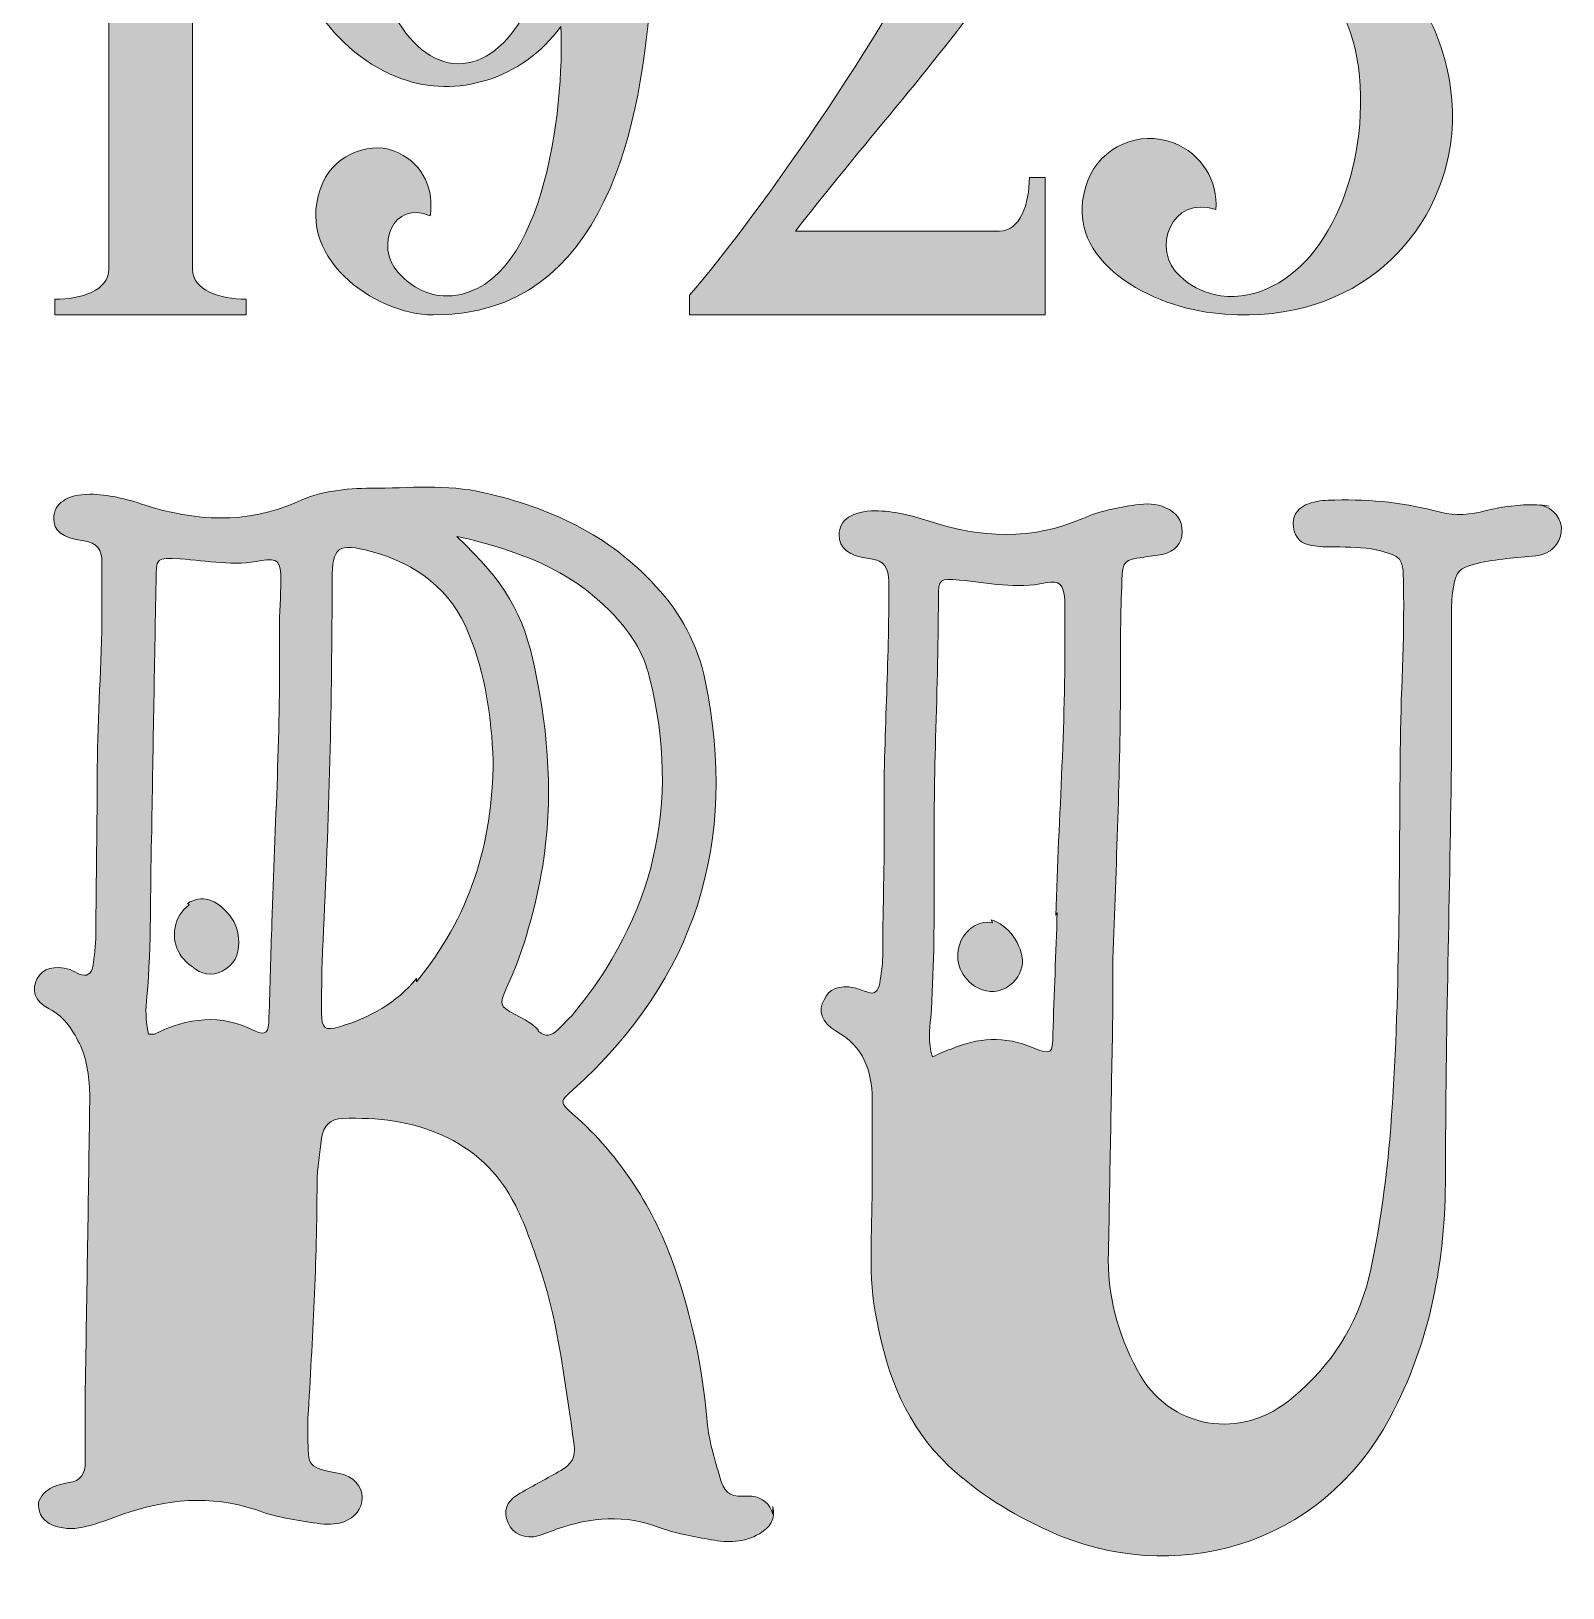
# Model space of a CAD drawing. Header units: inches. Extents: x 51 to 1029, y -812 to -272.
# Drawn here: x 511.6 to 641.7, y -744.2 to -611.8 of the extents above; entities that cross this region are included whole.
import ezdxf

# ---------------------------------------------------------------- set-up
doc = ezdxf.new("R2010")
doc.units = ezdxf.units.IN
doc.header["$MEASUREMENT"] = 0
doc.layers.add('Layer 1', color=7, linetype='Continuous')

# ---------------------------------------------------------------- blocks, each defined once
blk = doc.blocks.new('block 5')
at = {"layer": 'Layer 1', "true_color": 0xd81c2b}
h = blk.add_hatch(color=242, dxfattribs=at)
h.dxf.hatch_style = 2
edge = h.paths.add_edge_path()
edge.add_spline(control_points=[(596.38, -624.27), (596.38, -624.27), (597.71, -624.27), (597.71, -624.27), (597.71, -624.27), (597.71, -635.96), (597.71, -635.96), (597.71, -635.96), (593.86, -635.96), (593.86, -635.96), (593.86, -635.96), (593.84, -635.96), (593.84, -635.96), (593.84, -635.96), (567.49, -635.96), (567.49, -635.96), (567.49, -635.96), (567.49, -634.29), (567.49, -634.29), (573.12, -627.87), (586.05, -609.33), (588.74, -601.75), (589.53, -599.49), (589.91, -597.44), (589.91, -595.6), (589.91, -589.65), (586.36, -585.92), (581.81, -585.59), (577.29, -585.26), (572.14, -588.35), (572.12, -593.25), (572.12, -596.42), (576.29, -598.34), (577.79, -594.9), (579.61, -596.34), (580.47, -598.59), (579.5, -601.07), (578.53, -603.53), (575.25, -605.07), (572.51, -603.94), (565.81, -601.19), (568.19, -592.16), (571.9, -588.18), (579.07, -580.49), (590.44, -581.19), (595.77, -589.8), (597.06, -591.89), (597.71, -594.19), (597.71, -596.68), (597.71, -598.4), (597.39, -600.14), (596.74, -601.91), (596.09, -603.67), (595.05, -605.27), (593.9, -606.87), (588.14, -615.02), (583.25, -620.19), (576.5, -628.83), (576.5, -628.83), (579.74, -628.83), (579.74, -628.83), (579.74, -628.83), (584.82, -628.83), (584.82, -628.83), (584.82, -628.83), (593.83, -628.83), (593.83, -628.83), (595.6, -628.83), (596.38, -626.53), (596.38, -624.27)], knot_values=[0, 0, 0, 0, 1, 1, 1, 2, 2, 2, 3, 3, 3, 4, 4, 4, 5, 5, 5, 6, 6, 6, 7, 7, 7, 8, 8, 8, 9, 9, 9, 10, 10, 10, 11, 11, 11, 12, 12, 12, 13, 13, 13, 14, 14, 14, 15, 15, 15, 16, 16, 16, 17, 17, 17, 18, 18, 18, 19, 19, 19, 20, 20, 20, 21, 21, 21, 22, 22, 22, 23, 23, 23, 23], degree=3, periodic=1)
h = blk.add_hatch(color=242, dxfattribs=at)
h.dxf.hatch_style = 2
edge = h.paths.add_edge_path()
edge.add_spline(control_points=[(632.16, -621.49), (630.91, -629.96), (623.4, -637.14), (611.94, -635.79), (606.19, -635.11), (598.86, -630.97), (601.35, -624.53), (602.47, -621.65), (605.72, -620.22), (608.63, -621.34), (611.03, -622.25), (612.42, -624.6), (612.22, -627.01), (608.42, -625.7), (606.69, -630.44), (609.18, -632.67), (610.07, -633.48), (611.01, -633.97), (612.09, -634.22), (615.15, -634.92), (618.21, -633.35), (620.26, -630.92), (622.49, -628.27), (623.9, -624.62), (624.37, -620.56), (624.86, -616.26), (624.26, -611.56), (622, -608.81), (618.87, -605), (613.31, -604.95), (606.28, -604.95), (606.28, -604.95), (603.31, -604.95), (603.31, -604.95), (603.31, -604.95), (608.44, -584.36), (608.44, -584.36), (608.44, -584.36), (611.43, -584.36), (611.43, -584.36), (611.43, -584.36), (611.43, -584.38), (611.43, -584.38), (611.43, -584.38), (620.12, -584.38), (620.12, -584.38), (620.12, -584.38), (624.94, -584.38), (624.94, -584.38), (626.52, -584.38), (627.31, -583.41), (627.46, -581.65), (627.46, -581.65), (628.81, -581.65), (628.81, -581.65), (628.81, -581.65), (628.81, -587.75), (628.81, -587.75), (628.81, -589.94), (628.04, -591.17), (626.27, -591.17), (620.81, -591.17), (615.28, -591.28), (609.7, -591.28), (609.7, -591.28), (606.92, -602.39), (606.92, -602.39), (606.92, -602.39), (607.14, -602.39), (607.14, -602.39), (615.15, -601.87), (623.12, -602.43), (627.71, -607.07), (631.28, -610.68), (632.9, -616.55), (632.16, -621.49)], knot_values=[0, 0, 0, 0, 1, 1, 1, 2, 2, 2, 3, 3, 3, 4, 4, 4, 5, 5, 5, 6, 6, 6, 7, 7, 7, 8, 8, 8, 9, 9, 9, 10, 10, 10, 11, 11, 11, 12, 12, 12, 13, 13, 13, 14, 14, 14, 15, 15, 15, 16, 16, 16, 17, 17, 17, 18, 18, 18, 19, 19, 19, 20, 20, 20, 21, 21, 21, 22, 22, 22, 23, 23, 23, 24, 24, 24, 25, 25, 25, 25], degree=3, periodic=1)
h = blk.add_hatch(color=242, dxfattribs=at)
h.dxf.hatch_style = 2
edge = h.paths.add_edge_path()
edge.add_spline(control_points=[(529.83, -634.63), (529.83, -634.63), (529.83, -635.95), (529.83, -635.95), (529.83, -635.95), (513.58, -635.95), (513.58, -635.95), (513.58, -635.95), (513.58, -634.63), (513.58, -634.63), (515.84, -634.63), (518.15, -633.86), (518.15, -632.09), (518.15, -632.09), (518.15, -589.15), (518.15, -589.15), (516.75, -589.94), (514.59, -590.36), (513.58, -590.44), (513.58, -590.44), (513.58, -588.58), (513.58, -588.58), (517.08, -587.81), (521.22, -585.59), (523.67, -582.84), (523.67, -582.84), (525.27, -582.84), (525.27, -582.84), (525.27, -600.85), (525.28, -614.07), (525.28, -632.08), (525.28, -633.85), (527.58, -634.63), (529.83, -634.63)], knot_values=[0, 0, 0, 0, 1, 1, 1, 2, 2, 2, 3, 3, 3, 4, 4, 4, 5, 5, 5, 6, 6, 6, 7, 7, 7, 8, 8, 8, 9, 9, 9, 10, 10, 10, 11, 11, 11, 11], degree=3, periodic=1)
h = blk.add_hatch(color=242, dxfattribs=at)
h.dxf.hatch_style = 2
edge = h.paths.add_edge_path()
edge.add_spline(control_points=[(564.22, -608.14), (563.5, -619.45), (560.48, -636.04), (545.71, -635.96), (540.77, -635.93), (533.6, -630.94), (536.35, -624.72), (537.48, -622.17), (540.6, -621.1), (542.78, -622.18), (544.96, -623.25), (545.79, -625.36), (545.46, -627.54), (542.33, -626.13), (540.76, -630.14), (542.72, -632.33), (543.69, -633.39), (545.06, -634.28), (546.56, -634.34), (555.11, -634.65), (556.9, -618.22), (556.57, -611.44), (553.27, -616.01), (547.62, -617.54), (543.07, -615.9), (537.3, -613.79), (533, -607.81), (532.99, -599.48), (532.99, -599.48), (532.99, -599.38), (532.99, -599.38), (532.99, -599.38), (532.99, -599.3), (532.99, -599.3), (532.99, -599.3), (532.99, -599.2), (532.99, -599.2), (532.99, -599.2), (532.99, -599.1), (532.99, -599.1), (533.25, -590.23), (539.98, -582.71), (548.25, -582.8), (548.25, -582.8), (548.29, -582.8), (548.29, -582.8), (548.29, -582.8), (548.29, -582.81), (548.29, -582.81), (561.37, -583.02), (564.89, -597.73), (564.22, -608.14)], knot_values=[0, 0, 0, 0, 1, 1, 1, 2, 2, 2, 3, 3, 3, 4, 4, 4, 5, 5, 5, 6, 6, 6, 7, 7, 7, 8, 8, 8, 9, 9, 9, 10, 10, 10, 11, 11, 11, 12, 12, 12, 13, 13, 13, 14, 14, 14, 15, 15, 15, 16, 16, 16, 17, 17, 17, 17], degree=3, periodic=1)
edge = h.paths.add_edge_path()
edge.add_spline(control_points=[(556, -599.88), (556.08, -591.7), (552.65, -585.03), (548.23, -584.94), (543.82, -584.9), (540.2, -591.48), (540.08, -599.66), (539.98, -607.85), (543.41, -614.53), (547.83, -614.61), (552.25, -614.64), (555.86, -608.06), (556, -599.88)], knot_values=[0, 0, 0, 0, 1, 1, 1, 2, 2, 2, 3, 3, 3, 4, 4, 4, 4], degree=3, periodic=1)
at = {"layer": 'Layer 1', "lineweight": 0}
for points, knots in [([(596.38, -624.27), (596.38, -624.27), (597.71, -624.27), (597.71, -624.27), (597.71, -624.27), (597.71, -635.96), (597.71, -635.96), (597.71, -635.96), (593.86, -635.96), (593.86, -635.96), (593.86, -635.96), (593.84, -635.96), (593.84, -635.96), (593.84, -635.96), (567.49, -635.96), (567.49, -635.96), (567.49, -635.96), (567.49, -634.29), (567.49, -634.29), (573.12, -627.87), (586.05, -609.33), (588.74, -601.75), (589.53, -599.49), (589.91, -597.44), (589.91, -595.6), (589.91, -589.65), (586.36, -585.92), (581.81, -585.59), (577.29, -585.26), (572.14, -588.35), (572.12, -593.25), (572.12, -596.42), (576.29, -598.34), (577.79, -594.9), (579.61, -596.34), (580.47, -598.59), (579.5, -601.07), (578.53, -603.53), (575.25, -605.07), (572.51, -603.94), (565.81, -601.19), (568.19, -592.16), (571.9, -588.18), (579.07, -580.49), (590.44, -581.19), (595.77, -589.8), (597.06, -591.89), (597.71, -594.19), (597.71, -596.68), (597.71, -598.4), (597.39, -600.14), (596.74, -601.91), (596.09, -603.67), (595.05, -605.27), (593.9, -606.87), (588.14, -615.02), (583.25, -620.19), (576.5, -628.83), (576.5, -628.83), (579.74, -628.83), (579.74, -628.83), (579.74, -628.83), (584.82, -628.83), (584.82, -628.83), (584.82, -628.83), (593.83, -628.83), (593.83, -628.83), (595.6, -628.83), (596.38, -626.53), (596.38, -624.27)], [0, 0, 0, 0, 1, 1, 1, 2, 2, 2, 3, 3, 3, 4, 4, 4, 5, 5, 5, 6, 6, 6, 7, 7, 7, 8, 8, 8, 9, 9, 9, 10, 10, 10, 11, 11, 11, 12, 12, 12, 13, 13, 13, 14, 14, 14, 15, 15, 15, 16, 16, 16, 17, 17, 17, 18, 18, 18, 19, 19, 19, 20, 20, 20, 21, 21, 21, 22, 22, 22, 23, 23, 23, 23]), ([(632.16, -621.49), (630.91, -629.96), (623.4, -637.14), (611.94, -635.79), (606.19, -635.11), (598.86, -630.97), (601.35, -624.53), (602.47, -621.65), (605.72, -620.22), (608.63, -621.34), (611.03, -622.25), (612.42, -624.6), (612.22, -627.01), (608.42, -625.7), (606.69, -630.44), (609.18, -632.67), (610.07, -633.48), (611.01, -633.97), (612.09, -634.22), (615.15, -634.92), (618.21, -633.35), (620.26, -630.92), (622.49, -628.27), (623.9, -624.62), (624.37, -620.56), (624.86, -616.26), (624.26, -611.56), (622, -608.81), (618.87, -605), (613.31, -604.95), (606.28, -604.95), (606.28, -604.95), (603.31, -604.95), (603.31, -604.95), (603.31, -604.95), (608.44, -584.36), (608.44, -584.36), (608.44, -584.36), (611.43, -584.36), (611.43, -584.36), (611.43, -584.36), (611.43, -584.38), (611.43, -584.38), (611.43, -584.38), (620.12, -584.38), (620.12, -584.38), (620.12, -584.38), (624.94, -584.38), (624.94, -584.38), (626.52, -584.38), (627.31, -583.41), (627.46, -581.65), (627.46, -581.65), (628.81, -581.65), (628.81, -581.65), (628.81, -581.65), (628.81, -587.75), (628.81, -587.75), (628.81, -589.94), (628.04, -591.17), (626.27, -591.17), (620.81, -591.17), (615.28, -591.28), (609.7, -591.28), (609.7, -591.28), (606.92, -602.39), (606.92, -602.39), (606.92, -602.39), (607.14, -602.39), (607.14, -602.39), (615.15, -601.87), (623.12, -602.43), (627.71, -607.07), (631.28, -610.68), (632.9, -616.55), (632.16, -621.49)], [0, 0, 0, 0, 1, 1, 1, 2, 2, 2, 3, 3, 3, 4, 4, 4, 5, 5, 5, 6, 6, 6, 7, 7, 7, 8, 8, 8, 9, 9, 9, 10, 10, 10, 11, 11, 11, 12, 12, 12, 13, 13, 13, 14, 14, 14, 15, 15, 15, 16, 16, 16, 17, 17, 17, 18, 18, 18, 19, 19, 19, 20, 20, 20, 21, 21, 21, 22, 22, 22, 23, 23, 23, 24, 24, 24, 25, 25, 25, 25]), ([(529.83, -634.63), (529.83, -634.63), (529.83, -635.95), (529.83, -635.95), (529.83, -635.95), (513.58, -635.95), (513.58, -635.95), (513.58, -635.95), (513.58, -634.63), (513.58, -634.63), (515.84, -634.63), (518.15, -633.86), (518.15, -632.09), (518.15, -632.09), (518.15, -589.15), (518.15, -589.15), (516.75, -589.94), (514.59, -590.36), (513.58, -590.44), (513.58, -590.44), (513.58, -588.58), (513.58, -588.58), (517.08, -587.81), (521.22, -585.59), (523.67, -582.84), (523.67, -582.84), (525.27, -582.84), (525.27, -582.84), (525.27, -600.85), (525.28, -614.07), (525.28, -632.08), (525.28, -633.85), (527.58, -634.63), (529.83, -634.63)], [0, 0, 0, 0, 1, 1, 1, 2, 2, 2, 3, 3, 3, 4, 4, 4, 5, 5, 5, 6, 6, 6, 7, 7, 7, 8, 8, 8, 9, 9, 9, 10, 10, 10, 11, 11, 11, 11]), ([(564.22, -608.14), (563.5, -619.45), (560.48, -636.04), (545.71, -635.96), (540.77, -635.93), (533.6, -630.94), (536.35, -624.72), (537.48, -622.17), (540.6, -621.1), (542.78, -622.18), (544.96, -623.25), (545.79, -625.36), (545.46, -627.54), (542.33, -626.13), (540.76, -630.14), (542.72, -632.33), (543.69, -633.39), (545.06, -634.28), (546.56, -634.34), (555.11, -634.65), (556.9, -618.22), (556.57, -611.44), (553.27, -616.01), (547.62, -617.54), (543.07, -615.9), (537.3, -613.79), (533, -607.81), (532.99, -599.48), (532.99, -599.48), (532.99, -599.38), (532.99, -599.38), (532.99, -599.38), (532.99, -599.3), (532.99, -599.3), (532.99, -599.3), (532.99, -599.2), (532.99, -599.2), (532.99, -599.2), (532.99, -599.1), (532.99, -599.1), (533.25, -590.23), (539.98, -582.71), (548.25, -582.8), (548.25, -582.8), (548.29, -582.8), (548.29, -582.8), (548.29, -582.8), (548.29, -582.81), (548.29, -582.81), (561.37, -583.02), (564.89, -597.73), (564.22, -608.14)], [0, 0, 0, 0, 1, 1, 1, 2, 2, 2, 3, 3, 3, 4, 4, 4, 5, 5, 5, 6, 6, 6, 7, 7, 7, 8, 8, 8, 9, 9, 9, 10, 10, 10, 11, 11, 11, 12, 12, 12, 13, 13, 13, 14, 14, 14, 15, 15, 15, 16, 16, 16, 17, 17, 17, 17]), ([(556, -599.88), (556.08, -591.7), (552.65, -585.03), (548.23, -584.94), (543.82, -584.9), (540.2, -591.48), (540.08, -599.66), (539.98, -607.85), (543.41, -614.53), (547.83, -614.61), (552.25, -614.64), (555.86, -608.06), (556, -599.88)], [0, 0, 0, 0, 1, 1, 1, 2, 2, 2, 3, 3, 3, 4, 4, 4, 4])]:
    blk.add_open_spline(points, degree=3, knots=knots, dxfattribs=at)
blk = doc.blocks.new('block 6')
at = {"layer": 'Layer 1', "true_color": 0xd81c2b}
h = blk.add_hatch(color=242, dxfattribs=at)
h.dxf.hatch_style = 2
edge = h.paths.add_edge_path()
edge.add_spline(control_points=[(574.59, -737.25), (574.85, -738.27), (574.34, -739.04), (573.44, -739.55), (572.16, -740.32), (570.76, -740.32), (569.35, -740.06), (567.94, -739.81), (566.41, -739.55), (565, -739.04), (562.06, -737.89), (559.12, -738.14), (556.18, -739.17), (555.54, -739.42), (554.9, -739.68), (554.26, -739.81), (553.11, -739.93), (552.22, -739.29), (551.96, -738.27), (551.7, -737.25), (552.22, -736.61), (553.11, -736.1), (554.26, -735.46), (555.41, -734.82), (556.56, -734.18), (557.46, -733.67), (557.84, -733.03), (557.71, -732.01), (556.95, -727.02), (556.44, -722.03), (554.9, -717.3), (554.26, -715.39), (553.62, -713.47), (552.73, -711.68), (549.79, -705.8), (543.91, -704.01), (538.03, -704.26), (537, -704.26), (536.36, -704.9), (536.24, -705.92), (536.11, -707.2), (535.85, -708.48), (535.85, -709.76), (535.85, -716.41), (535.47, -723.06), (535.08, -729.7), (535.08, -730.22), (535.08, -730.73), (535.08, -731.24), (535.08, -733.92), (535.08, -733.92), (537.77, -734.44), (538.92, -734.69), (539.69, -735.46), (539.69, -736.48), (539.69, -737.5), (539.05, -738.14), (538.15, -738.53), (537.39, -738.78), (536.62, -738.78), (535.85, -738.66), (534.06, -738.4), (532.27, -738.14), (530.61, -737.5), (526.77, -736.23), (523.06, -736.61), (519.36, -737.89), (518.33, -738.27), (517.31, -738.66), (516.29, -738.91), (515.39, -739.17), (514.5, -739.17), (513.6, -738.91), (512.84, -738.66), (512.33, -738.14), (512.2, -737.38), (512.07, -736.74), (512.45, -736.23), (512.97, -735.84), (513.48, -735.46), (514.12, -735.33), (514.75, -735.2), (515.78, -735.08), (516.16, -734.44), (516.16, -733.41), (516.16, -731.37), (516.16, -729.32), (516.16, -727.28), (516.29, -719.09), (516.42, -710.91), (516.54, -702.73), (516.54, -701.19), (516.42, -699.66), (515.78, -698.12), (515.14, -696.84), (514.5, -695.69), (513.09, -694.93), (511.81, -694.29), (511.56, -693.26), (512.07, -692.37), (512.58, -691.48), (513.48, -691.22), (514.88, -691.6), (515.14, -691.73), (515.39, -691.86), (515.65, -691.99), (516.29, -692.24), (516.67, -691.99), (516.8, -691.35), (516.93, -690.45), (517.06, -689.56), (517.06, -688.66), (517.06, -683.93), (517.18, -679.2), (517.18, -674.47), (517.18, -669.99), (517.57, -665.65), (517.57, -661.17), (517.57, -659.77), (517.57, -658.36), (517.57, -656.95), (517.57, -655.93), (517.18, -655.29), (516.03, -655.16), (514.12, -654.91), (513.48, -654.27), (513.48, -653.25), (513.48, -651.97), (514.63, -651.2), (516.54, -651.2), (518.08, -651.2), (519.61, -651.58), (521.15, -652.1), (525.49, -653.5), (529.84, -653.76), (534.19, -651.84), (536.11, -650.94), (538.28, -650.69), (540.45, -650.69), (543.65, -650.69), (546.85, -650.31), (550.04, -651.07), (555.67, -652.35), (560.66, -654.65), (564.62, -659), (566.79, -661.3), (568.2, -663.99), (568.84, -667.05), (571.65, -680.74), (568.07, -692.37), (557.59, -701.83), (556.44, -702.85), (556.44, -702.85), (557.59, -703.88), (561.68, -707.46), (564.49, -711.93), (566.28, -717.05), (567.69, -721.14), (568.58, -725.36), (568.97, -729.7), (569.09, -731.49), (569.61, -733.16), (570.12, -734.82), (570.37, -735.84), (570.88, -736.48), (572.03, -736.35), (572.29, -736.35), (572.55, -736.35), (572.8, -736.35), (573.7, -736.48), (574.34, -736.99), (574.59, -737.89), (574.59, -737.89), (574.59, -737.25), (574.59, -737.25)], knot_values=[0, 0, 0, 0, 1, 1, 1, 2, 2, 2, 3, 3, 3, 4, 4, 4, 5, 5, 5, 6, 6, 6, 7, 7, 7, 8, 8, 8, 9, 9, 9, 10, 10, 10, 11, 11, 11, 12, 12, 12, 13, 13, 13, 14, 14, 14, 15, 15, 15, 16, 16, 16, 17, 17, 17, 18, 18, 18, 19, 19, 19, 20, 20, 20, 21, 21, 21, 22, 22, 22, 23, 23, 23, 24, 24, 24, 25, 25, 25, 26, 26, 26, 27, 27, 27, 28, 28, 28, 29, 29, 29, 30, 30, 30, 31, 31, 31, 32, 32, 32, 33, 33, 33, 34, 34, 34, 35, 35, 35, 36, 36, 36, 37, 37, 37, 38, 38, 38, 39, 39, 39, 40, 40, 40, 41, 41, 41, 42, 42, 42, 43, 43, 43, 44, 44, 44, 45, 45, 45, 46, 46, 46, 47, 47, 47, 48, 48, 48, 49, 49, 49, 50, 50, 50, 51, 51, 51, 52, 52, 52, 53, 53, 53, 54, 54, 54, 55, 55, 55, 56, 56, 56, 57, 57, 57, 58, 58, 58, 58], degree=3, periodic=1)
edge = h.paths.add_edge_path()
edge.add_spline(control_points=[(532.78, -658.49), (532.78, -656.95), (532.53, -656.57), (531.12, -656.83), (528.82, -657.34), (526.52, -656.83), (524.22, -656.7), (522.17, -656.57), (522.17, -656.57), (522.17, -658.62), (522.04, -665.9), (521.91, -673.19), (521.79, -680.48), (521.66, -684.96), (521.79, -689.43), (521.4, -693.9), (521.27, -694.93), (521.27, -695.95), (521.53, -697.1), (521.79, -697.1), (521.91, -697.1), (522.04, -697.1), (524.85, -695.69), (527.67, -695.31), (530.61, -696.84), (531.5, -697.23), (531.76, -696.97), (531.76, -695.69), (531.89, -693.01), (531.89, -690.33), (532.02, -687.64), (532.27, -679.33), (532.78, -671.02), (532.65, -662.71), (532.65, -661.3), (532.78, -659.9), (532.78, -658.49)], knot_values=[0, 0, 0, 0, 1, 1, 1, 2, 2, 2, 3, 3, 3, 4, 4, 4, 5, 5, 5, 6, 6, 6, 7, 7, 7, 8, 8, 8, 9, 9, 9, 10, 10, 10, 11, 11, 11, 12, 12, 12, 12], degree=3, periodic=1)
edge = h.paths.add_edge_path()
edge.add_spline(control_points=[(524.85, -685.98), (526.01, -685.21), (527.28, -685.59), (528.44, -687), (528.95, -687.64), (529.2, -688.41), (529.2, -689.3), (529.2, -690.33), (528.82, -691.22), (527.8, -691.73), (526.9, -692.24), (526.01, -691.99), (525.24, -691.35), (524.85, -691.09), (524.47, -690.71), (524.22, -690.33), (523.32, -688.92), (523.7, -687), (524.98, -686.11), (524.98, -686.11), (524.85, -685.98), (524.85, -685.98)], knot_values=[0, 0, 0, 0, 1, 1, 1, 2, 2, 2, 3, 3, 3, 4, 4, 4, 5, 5, 5, 6, 6, 6, 7, 7, 7, 7], degree=3, periodic=1)
edge = h.paths.add_edge_path()
edge.add_spline(control_points=[(544.29, -692.63), (548.76, -687.26), (550.81, -680.86), (550.81, -673.83), (550.68, -670.12), (550.17, -666.54), (548.76, -663.09), (547.23, -659.26), (544.29, -657.08), (540.45, -656.06), (537.64, -655.29), (537.13, -655.68), (537.13, -658.49), (537.13, -668.72), (536.87, -678.95), (536.36, -689.17), (536.24, -691.22), (536.24, -693.26), (536.24, -695.31), (536.24, -696.59), (536.49, -696.84), (537.77, -696.46), (540.33, -695.69), (542.63, -694.42), (544.29, -692.37), (544.29, -692.37), (544.29, -692.63), (544.29, -692.63)], knot_values=[0, 0, 0, 0, 1, 1, 1, 2, 2, 2, 3, 3, 3, 4, 4, 4, 5, 5, 5, 6, 6, 6, 7, 7, 7, 8, 8, 8, 9, 9, 9, 9], degree=3, periodic=1)
edge = h.paths.add_edge_path()
edge.add_spline(control_points=[(554.65, -696.84), (555.29, -697.36), (555.8, -697.23), (556.31, -696.72), (556.69, -696.33), (557.08, -695.95), (557.46, -695.57), (564.49, -687.13), (566.79, -677.54), (564.11, -666.8), (563.6, -664.63), (562.45, -662.84), (560.78, -661.17), (557.33, -657.59), (552.86, -655.93), (547.74, -654.78), (551.83, -658.74), (553.37, -661.17), (554.39, -666.16), (555.54, -671.66), (555.92, -677.16), (555.03, -682.78), (554.39, -686.36), (553.5, -689.81), (551.96, -693.14), (551.32, -694.67), (551.32, -694.67), (552.73, -695.44), (553.5, -695.82), (554.13, -696.21), (554.65, -696.72), (554.65, -696.72), (554.65, -696.84), (554.65, -696.84)], knot_values=[0, 0, 0, 0, 1, 1, 1, 2, 2, 2, 3, 3, 3, 4, 4, 4, 5, 5, 5, 6, 6, 6, 7, 7, 7, 8, 8, 8, 9, 9, 9, 10, 10, 10, 11, 11, 11, 11], degree=3, periodic=1)
h = blk.add_hatch(color=242, dxfattribs=at)
h.dxf.hatch_style = 2
edge = h.paths.add_edge_path()
edge.add_spline(control_points=[(639.79, -652.1), (640.94, -652.35), (641.71, -653.37), (641.58, -654.4), (641.46, -655.42), (640.69, -656.31), (639.41, -656.44), (637.75, -656.57), (636.09, -656.7), (634.42, -657.08), (632.89, -657.47), (632.63, -657.72), (632.38, -659.26), (632.25, -660.02), (632.25, -660.79), (632.25, -661.56), (632.25, -665.39), (632.25, -669.23), (632.25, -673.06), (632.12, -685.08), (631.74, -697.1), (631.74, -709.12), (631.74, -716.28), (630.46, -723.31), (627.01, -729.7), (621.13, -740.7), (608.6, -744.15), (597.98, -739.29), (594.92, -737.89), (591.98, -736.1), (589.55, -733.8), (585.97, -730.47), (584.3, -726.12), (583.41, -721.39), (582.64, -717.69), (583.02, -713.98), (583.02, -710.27), (583.02, -707.71), (583.02, -705.16), (583.02, -702.6), (583.02, -700.17), (582.26, -698.12), (579.96, -696.84), (578.68, -696.08), (578.42, -695.05), (578.93, -694.16), (579.32, -693.26), (580.21, -692.88), (581.49, -693.14), (581.87, -693.26), (582.26, -693.39), (582.64, -693.52), (583.28, -693.78), (583.54, -693.39), (583.66, -692.75), (583.79, -691.99), (583.92, -691.22), (583.92, -690.45), (583.92, -686.87), (584.05, -683.29), (584.05, -679.71), (583.92, -673.19), (584.43, -666.67), (584.43, -660.15), (584.43, -659.64), (584.43, -659.13), (584.43, -658.62), (584.43, -657.47), (584.05, -656.83), (582.9, -656.7), (580.98, -656.44), (580.21, -655.8), (580.21, -654.65), (580.21, -653.37), (581.36, -652.61), (583.28, -652.61), (584.81, -652.61), (586.35, -652.99), (587.88, -653.5), (592.23, -654.91), (596.58, -655.16), (600.93, -653.25), (602.33, -652.61), (603.87, -652.35), (605.4, -652.1), (606.29, -651.97), (607.19, -651.97), (607.96, -652.35), (608.85, -652.73), (609.36, -653.37), (609.36, -654.4), (609.36, -655.42), (608.72, -656.06), (607.7, -656.31), (607.19, -656.44), (606.55, -656.44), (606.04, -656.57), (604.5, -656.7), (604.25, -656.95), (604.25, -658.49), (604.12, -661.3), (604.12, -664.11), (604.12, -666.93), (604.12, -674.85), (603.74, -682.78), (603.48, -690.71), (603.48, -692.11), (603.48, -693.52), (603.48, -694.93), (603.35, -701.83), (603.23, -708.74), (603.1, -715.64), (602.97, -719.22), (603.87, -722.54), (605.53, -725.61), (608.21, -730.73), (614.48, -731.75), (618.83, -727.91), (622.02, -725.23), (624.2, -721.91), (625.22, -717.81), (626.11, -713.98), (626.63, -710.02), (627.01, -706.05), (627.9, -695.05), (627.78, -684.06), (627.9, -673.06), (627.9, -668.33), (628.29, -663.6), (628.16, -658.87), (628.16, -656.57), (628.03, -656.44), (625.86, -655.93), (624.71, -655.68), (623.56, -655.68), (622.28, -655.68), (621.64, -655.68), (621, -655.68), (620.36, -655.55), (619.46, -655.42), (618.95, -654.91), (618.83, -654.01), (618.7, -653.12), (619.08, -652.48), (619.85, -652.1), (620.49, -651.84), (621.13, -651.71), (621.77, -651.71), (624.84, -651.58), (627.9, -651.84), (630.84, -652.61), (632.12, -652.99), (633.4, -652.99), (634.68, -652.73), (636.09, -652.35), (637.49, -652.1), (638.9, -652.1), (639.41, -652.1), (640.05, -652.1), (640.56, -652.22), (640.56, -652.22), (639.79, -652.1), (639.79, -652.1)], knot_values=[0, 0, 0, 0, 1, 1, 1, 2, 2, 2, 3, 3, 3, 4, 4, 4, 5, 5, 5, 6, 6, 6, 7, 7, 7, 8, 8, 8, 9, 9, 9, 10, 10, 10, 11, 11, 11, 12, 12, 12, 13, 13, 13, 14, 14, 14, 15, 15, 15, 16, 16, 16, 17, 17, 17, 18, 18, 18, 19, 19, 19, 20, 20, 20, 21, 21, 21, 22, 22, 22, 23, 23, 23, 24, 24, 24, 25, 25, 25, 26, 26, 26, 27, 27, 27, 28, 28, 28, 29, 29, 29, 30, 30, 30, 31, 31, 31, 32, 32, 32, 33, 33, 33, 34, 34, 34, 35, 35, 35, 36, 36, 36, 37, 37, 37, 38, 38, 38, 39, 39, 39, 40, 40, 40, 41, 41, 41, 42, 42, 42, 43, 43, 43, 44, 44, 44, 45, 45, 45, 46, 46, 46, 47, 47, 47, 48, 48, 48, 49, 49, 49, 50, 50, 50, 51, 51, 51, 52, 52, 52, 53, 53, 53, 54, 54, 54, 54], degree=3, periodic=1)
edge = h.paths.add_edge_path()
edge.add_spline(control_points=[(598.62, -687), (598.88, -678.56), (599.52, -670.12), (599.39, -661.69), (599.39, -661.17), (599.39, -660.66), (599.39, -660.15), (599.26, -658.87), (599.01, -658.49), (597.73, -658.74), (595.3, -659.26), (592.87, -658.74), (590.44, -658.49), (588.78, -658.36), (588.65, -658.36), (588.65, -660.02), (588.65, -664.24), (588.52, -668.46), (588.39, -672.68), (588.14, -680.35), (588.52, -688.02), (588.01, -695.69), (587.88, -696.72), (587.76, -697.74), (588.14, -699.02), (588.78, -698.76), (589.16, -698.51), (589.67, -698.38), (591.98, -697.36), (594.28, -697.23), (596.71, -698.25), (598.24, -698.89), (598.37, -698.76), (598.37, -697.1), (598.5, -693.65), (598.62, -690.2), (598.75, -686.75), (598.75, -686.75), (598.62, -687), (598.62, -687)], knot_values=[0, 0, 0, 0, 1, 1, 1, 2, 2, 2, 3, 3, 3, 4, 4, 4, 5, 5, 5, 6, 6, 6, 7, 7, 7, 8, 8, 8, 9, 9, 9, 10, 10, 10, 11, 11, 11, 12, 12, 12, 13, 13, 13, 13], degree=3, periodic=1)
edge = h.paths.add_edge_path()
edge.add_spline(control_points=[(593.13, -687.38), (594.53, -687.77), (595.81, -689.43), (595.81, -691.09), (595.68, -691.86), (595.3, -692.63), (594.4, -693.14), (593.51, -693.65), (592.61, -693.52), (591.72, -693.01), (590.44, -692.11), (589.93, -690.58), (590.57, -689.17), (591.08, -688.02), (592.23, -687.38), (593.25, -687.64), (593.25, -687.64), (593.13, -687.38), (593.13, -687.38)], knot_values=[0, 0, 0, 0, 1, 1, 1, 2, 2, 2, 3, 3, 3, 4, 4, 4, 5, 5, 5, 6, 6, 6, 6], degree=3, periodic=1)
at = {"layer": 'Layer 1', "lineweight": 0}
for points, knots in [([(574.59, -737.25), (574.85, -738.27), (574.34, -739.04), (573.44, -739.55), (572.16, -740.32), (570.76, -740.32), (569.35, -740.06), (567.94, -739.81), (566.41, -739.55), (565, -739.04), (562.06, -737.89), (559.12, -738.14), (556.18, -739.17), (555.54, -739.42), (554.9, -739.68), (554.26, -739.81), (553.11, -739.93), (552.22, -739.29), (551.96, -738.27), (551.7, -737.25), (552.22, -736.61), (553.11, -736.1), (554.26, -735.46), (555.41, -734.82), (556.56, -734.18), (557.46, -733.67), (557.84, -733.03), (557.71, -732.01), (556.95, -727.02), (556.44, -722.03), (554.9, -717.3), (554.26, -715.39), (553.62, -713.47), (552.73, -711.68), (549.79, -705.8), (543.91, -704.01), (538.03, -704.26), (537, -704.26), (536.36, -704.9), (536.24, -705.92), (536.11, -707.2), (535.85, -708.48), (535.85, -709.76), (535.85, -716.41), (535.47, -723.06), (535.08, -729.7), (535.08, -730.22), (535.08, -730.73), (535.08, -731.24), (535.08, -733.92), (535.08, -733.92), (537.77, -734.44), (538.92, -734.69), (539.69, -735.46), (539.69, -736.48), (539.69, -737.5), (539.05, -738.14), (538.15, -738.53), (537.39, -738.78), (536.62, -738.78), (535.85, -738.66), (534.06, -738.4), (532.27, -738.14), (530.61, -737.5), (526.77, -736.23), (523.06, -736.61), (519.36, -737.89), (518.33, -738.27), (517.31, -738.66), (516.29, -738.91), (515.39, -739.17), (514.5, -739.17), (513.6, -738.91), (512.84, -738.66), (512.33, -738.14), (512.2, -737.38), (512.07, -736.74), (512.45, -736.23), (512.97, -735.84), (513.48, -735.46), (514.12, -735.33), (514.75, -735.2), (515.78, -735.08), (516.16, -734.44), (516.16, -733.41), (516.16, -731.37), (516.16, -729.32), (516.16, -727.28), (516.29, -719.09), (516.42, -710.91), (516.54, -702.73), (516.54, -701.19), (516.42, -699.66), (515.78, -698.12), (515.14, -696.84), (514.5, -695.69), (513.09, -694.93), (511.81, -694.29), (511.56, -693.26), (512.07, -692.37), (512.58, -691.48), (513.48, -691.22), (514.88, -691.6), (515.14, -691.73), (515.39, -691.86), (515.65, -691.99), (516.29, -692.24), (516.67, -691.99), (516.8, -691.35), (516.93, -690.45), (517.06, -689.56), (517.06, -688.66), (517.06, -683.93), (517.18, -679.2), (517.18, -674.47), (517.18, -669.99), (517.57, -665.65), (517.57, -661.17), (517.57, -659.77), (517.57, -658.36), (517.57, -656.95), (517.57, -655.93), (517.18, -655.29), (516.03, -655.16), (514.12, -654.91), (513.48, -654.27), (513.48, -653.25), (513.48, -651.97), (514.63, -651.2), (516.54, -651.2), (518.08, -651.2), (519.61, -651.58), (521.15, -652.1), (525.49, -653.5), (529.84, -653.76), (534.19, -651.84), (536.11, -650.94), (538.28, -650.69), (540.45, -650.69), (543.65, -650.69), (546.85, -650.31), (550.04, -651.07), (555.67, -652.35), (560.66, -654.65), (564.62, -659), (566.79, -661.3), (568.2, -663.99), (568.84, -667.05), (571.65, -680.74), (568.07, -692.37), (557.59, -701.83), (556.44, -702.85), (556.44, -702.85), (557.59, -703.88), (561.68, -707.46), (564.49, -711.93), (566.28, -717.05), (567.69, -721.14), (568.58, -725.36), (568.97, -729.7), (569.09, -731.49), (569.61, -733.16), (570.12, -734.82), (570.37, -735.84), (570.88, -736.48), (572.03, -736.35), (572.29, -736.35), (572.55, -736.35), (572.8, -736.35), (573.7, -736.48), (574.34, -736.99), (574.59, -737.89), (574.59, -737.89), (574.59, -737.25), (574.59, -737.25)], [0, 0, 0, 0, 1, 1, 1, 2, 2, 2, 3, 3, 3, 4, 4, 4, 5, 5, 5, 6, 6, 6, 7, 7, 7, 8, 8, 8, 9, 9, 9, 10, 10, 10, 11, 11, 11, 12, 12, 12, 13, 13, 13, 14, 14, 14, 15, 15, 15, 16, 16, 16, 17, 17, 17, 18, 18, 18, 19, 19, 19, 20, 20, 20, 21, 21, 21, 22, 22, 22, 23, 23, 23, 24, 24, 24, 25, 25, 25, 26, 26, 26, 27, 27, 27, 28, 28, 28, 29, 29, 29, 30, 30, 30, 31, 31, 31, 32, 32, 32, 33, 33, 33, 34, 34, 34, 35, 35, 35, 36, 36, 36, 37, 37, 37, 38, 38, 38, 39, 39, 39, 40, 40, 40, 41, 41, 41, 42, 42, 42, 43, 43, 43, 44, 44, 44, 45, 45, 45, 46, 46, 46, 47, 47, 47, 48, 48, 48, 49, 49, 49, 50, 50, 50, 51, 51, 51, 52, 52, 52, 53, 53, 53, 54, 54, 54, 55, 55, 55, 56, 56, 56, 57, 57, 57, 58, 58, 58, 58]), ([(639.79, -652.1), (640.94, -652.35), (641.71, -653.37), (641.58, -654.4), (641.46, -655.42), (640.69, -656.31), (639.41, -656.44), (637.75, -656.57), (636.09, -656.7), (634.42, -657.08), (632.89, -657.47), (632.63, -657.72), (632.38, -659.26), (632.25, -660.02), (632.25, -660.79), (632.25, -661.56), (632.25, -665.39), (632.25, -669.23), (632.25, -673.06), (632.12, -685.08), (631.74, -697.1), (631.74, -709.12), (631.74, -716.28), (630.46, -723.31), (627.01, -729.7), (621.13, -740.7), (608.6, -744.15), (597.98, -739.29), (594.92, -737.89), (591.98, -736.1), (589.55, -733.8), (585.97, -730.47), (584.3, -726.12), (583.41, -721.39), (582.64, -717.69), (583.02, -713.98), (583.02, -710.27), (583.02, -707.71), (583.02, -705.16), (583.02, -702.6), (583.02, -700.17), (582.26, -698.12), (579.96, -696.84), (578.68, -696.08), (578.42, -695.05), (578.93, -694.16), (579.32, -693.26), (580.21, -692.88), (581.49, -693.14), (581.87, -693.26), (582.26, -693.39), (582.64, -693.52), (583.28, -693.78), (583.54, -693.39), (583.66, -692.75), (583.79, -691.99), (583.92, -691.22), (583.92, -690.45), (583.92, -686.87), (584.05, -683.29), (584.05, -679.71), (583.92, -673.19), (584.43, -666.67), (584.43, -660.15), (584.43, -659.64), (584.43, -659.13), (584.43, -658.62), (584.43, -657.47), (584.05, -656.83), (582.9, -656.7), (580.98, -656.44), (580.21, -655.8), (580.21, -654.65), (580.21, -653.37), (581.36, -652.61), (583.28, -652.61), (584.81, -652.61), (586.35, -652.99), (587.88, -653.5), (592.23, -654.91), (596.58, -655.16), (600.93, -653.25), (602.33, -652.61), (603.87, -652.35), (605.4, -652.1), (606.29, -651.97), (607.19, -651.97), (607.96, -652.35), (608.85, -652.73), (609.36, -653.37), (609.36, -654.4), (609.36, -655.42), (608.72, -656.06), (607.7, -656.31), (607.19, -656.44), (606.55, -656.44), (606.04, -656.57), (604.5, -656.7), (604.25, -656.95), (604.25, -658.49), (604.12, -661.3), (604.12, -664.11), (604.12, -666.93), (604.12, -674.85), (603.74, -682.78), (603.48, -690.71), (603.48, -692.11), (603.48, -693.52), (603.48, -694.93), (603.35, -701.83), (603.23, -708.74), (603.1, -715.64), (602.97, -719.22), (603.87, -722.54), (605.53, -725.61), (608.21, -730.73), (614.48, -731.75), (618.83, -727.91), (622.02, -725.23), (624.2, -721.91), (625.22, -717.81), (626.11, -713.98), (626.63, -710.02), (627.01, -706.05), (627.9, -695.05), (627.78, -684.06), (627.9, -673.06), (627.9, -668.33), (628.29, -663.6), (628.16, -658.87), (628.16, -656.57), (628.03, -656.44), (625.86, -655.93), (624.71, -655.68), (623.56, -655.68), (622.28, -655.68), (621.64, -655.68), (621, -655.68), (620.36, -655.55), (619.46, -655.42), (618.95, -654.91), (618.83, -654.01), (618.7, -653.12), (619.08, -652.48), (619.85, -652.1), (620.49, -651.84), (621.13, -651.71), (621.77, -651.71), (624.84, -651.58), (627.9, -651.84), (630.84, -652.61), (632.12, -652.99), (633.4, -652.99), (634.68, -652.73), (636.09, -652.35), (637.49, -652.1), (638.9, -652.1), (639.41, -652.1), (640.05, -652.1), (640.56, -652.22), (640.56, -652.22), (639.79, -652.1), (639.79, -652.1)], [0, 0, 0, 0, 1, 1, 1, 2, 2, 2, 3, 3, 3, 4, 4, 4, 5, 5, 5, 6, 6, 6, 7, 7, 7, 8, 8, 8, 9, 9, 9, 10, 10, 10, 11, 11, 11, 12, 12, 12, 13, 13, 13, 14, 14, 14, 15, 15, 15, 16, 16, 16, 17, 17, 17, 18, 18, 18, 19, 19, 19, 20, 20, 20, 21, 21, 21, 22, 22, 22, 23, 23, 23, 24, 24, 24, 25, 25, 25, 26, 26, 26, 27, 27, 27, 28, 28, 28, 29, 29, 29, 30, 30, 30, 31, 31, 31, 32, 32, 32, 33, 33, 33, 34, 34, 34, 35, 35, 35, 36, 36, 36, 37, 37, 37, 38, 38, 38, 39, 39, 39, 40, 40, 40, 41, 41, 41, 42, 42, 42, 43, 43, 43, 44, 44, 44, 45, 45, 45, 46, 46, 46, 47, 47, 47, 48, 48, 48, 49, 49, 49, 50, 50, 50, 51, 51, 51, 52, 52, 52, 53, 53, 53, 54, 54, 54, 54]), ([(554.65, -696.84), (555.29, -697.36), (555.8, -697.23), (556.31, -696.72), (556.69, -696.33), (557.08, -695.95), (557.46, -695.57), (564.49, -687.13), (566.79, -677.54), (564.11, -666.8), (563.6, -664.63), (562.45, -662.84), (560.78, -661.17), (557.33, -657.59), (552.86, -655.93), (547.74, -654.78), (551.83, -658.74), (553.37, -661.17), (554.39, -666.16), (555.54, -671.66), (555.92, -677.16), (555.03, -682.78), (554.39, -686.36), (553.5, -689.81), (551.96, -693.14), (551.32, -694.67), (551.32, -694.67), (552.73, -695.44), (553.5, -695.82), (554.13, -696.21), (554.65, -696.72), (554.65, -696.72), (554.65, -696.84), (554.65, -696.84)], [0, 0, 0, 0, 1, 1, 1, 2, 2, 2, 3, 3, 3, 4, 4, 4, 5, 5, 5, 6, 6, 6, 7, 7, 7, 8, 8, 8, 9, 9, 9, 10, 10, 10, 11, 11, 11, 11]), ([(544.29, -692.63), (548.76, -687.26), (550.81, -680.86), (550.81, -673.83), (550.68, -670.12), (550.17, -666.54), (548.76, -663.09), (547.23, -659.26), (544.29, -657.08), (540.45, -656.06), (537.64, -655.29), (537.13, -655.68), (537.13, -658.49), (537.13, -668.72), (536.87, -678.95), (536.36, -689.17), (536.24, -691.22), (536.24, -693.26), (536.24, -695.31), (536.24, -696.59), (536.49, -696.84), (537.77, -696.46), (540.33, -695.69), (542.63, -694.42), (544.29, -692.37), (544.29, -692.37), (544.29, -692.63), (544.29, -692.63)], [0, 0, 0, 0, 1, 1, 1, 2, 2, 2, 3, 3, 3, 4, 4, 4, 5, 5, 5, 6, 6, 6, 7, 7, 7, 8, 8, 8, 9, 9, 9, 9]), ([(532.78, -658.49), (532.78, -656.95), (532.53, -656.57), (531.12, -656.83), (528.82, -657.34), (526.52, -656.83), (524.22, -656.7), (522.17, -656.57), (522.17, -656.57), (522.17, -658.62), (522.04, -665.9), (521.91, -673.19), (521.79, -680.48), (521.66, -684.96), (521.79, -689.43), (521.4, -693.9), (521.27, -694.93), (521.27, -695.95), (521.53, -697.1), (521.79, -697.1), (521.91, -697.1), (522.04, -697.1), (524.85, -695.69), (527.67, -695.31), (530.61, -696.84), (531.5, -697.23), (531.76, -696.97), (531.76, -695.69), (531.89, -693.01), (531.89, -690.33), (532.02, -687.64), (532.27, -679.33), (532.78, -671.02), (532.65, -662.71), (532.65, -661.3), (532.78, -659.9), (532.78, -658.49)], [0, 0, 0, 0, 1, 1, 1, 2, 2, 2, 3, 3, 3, 4, 4, 4, 5, 5, 5, 6, 6, 6, 7, 7, 7, 8, 8, 8, 9, 9, 9, 10, 10, 10, 11, 11, 11, 12, 12, 12, 12]), ([(598.62, -687), (598.88, -678.56), (599.52, -670.12), (599.39, -661.69), (599.39, -661.17), (599.39, -660.66), (599.39, -660.15), (599.26, -658.87), (599.01, -658.49), (597.73, -658.74), (595.3, -659.26), (592.87, -658.74), (590.44, -658.49), (588.78, -658.36), (588.65, -658.36), (588.65, -660.02), (588.65, -664.24), (588.52, -668.46), (588.39, -672.68), (588.14, -680.35), (588.52, -688.02), (588.01, -695.69), (587.88, -696.72), (587.76, -697.74), (588.14, -699.02), (588.78, -698.76), (589.16, -698.51), (589.67, -698.38), (591.98, -697.36), (594.28, -697.23), (596.71, -698.25), (598.24, -698.89), (598.37, -698.76), (598.37, -697.1), (598.5, -693.65), (598.62, -690.2), (598.75, -686.75), (598.75, -686.75), (598.62, -687), (598.62, -687)], [0, 0, 0, 0, 1, 1, 1, 2, 2, 2, 3, 3, 3, 4, 4, 4, 5, 5, 5, 6, 6, 6, 7, 7, 7, 8, 8, 8, 9, 9, 9, 10, 10, 10, 11, 11, 11, 12, 12, 12, 13, 13, 13, 13]), ([(524.85, -685.98), (526.01, -685.21), (527.28, -685.59), (528.44, -687), (528.95, -687.64), (529.2, -688.41), (529.2, -689.3), (529.2, -690.33), (528.82, -691.22), (527.8, -691.73), (526.9, -692.24), (526.01, -691.99), (525.24, -691.35), (524.85, -691.09), (524.47, -690.71), (524.22, -690.33), (523.32, -688.92), (523.7, -687), (524.98, -686.11), (524.98, -686.11), (524.85, -685.98), (524.85, -685.98)], [0, 0, 0, 0, 1, 1, 1, 2, 2, 2, 3, 3, 3, 4, 4, 4, 5, 5, 5, 6, 6, 6, 7, 7, 7, 7]), ([(593.13, -687.38), (594.53, -687.77), (595.81, -689.43), (595.81, -691.09), (595.68, -691.86), (595.3, -692.63), (594.4, -693.14), (593.51, -693.65), (592.61, -693.52), (591.72, -693.01), (590.44, -692.11), (589.93, -690.58), (590.57, -689.17), (591.08, -688.02), (592.23, -687.38), (593.25, -687.64), (593.25, -687.64), (593.13, -687.38), (593.13, -687.38)], [0, 0, 0, 0, 1, 1, 1, 2, 2, 2, 3, 3, 3, 4, 4, 4, 5, 5, 5, 6, 6, 6, 6])]:
    blk.add_open_spline(points, degree=3, knots=knots, dxfattribs=at)
blk = doc.blocks.new('block 2')
at = {"layer": 'Layer 1'}
for name in ['block 5', 'block 6']:
    blk.add_blockref(name, (0, 0), dxfattribs=at)

msp = doc.modelspace()

# ---------------------------------------------------------------- block references
at = {"layer": 'Layer 1'}
msp.add_blockref('block 2', (0, 0), dxfattribs=at)

doc.saveas('drawing.dxf')
